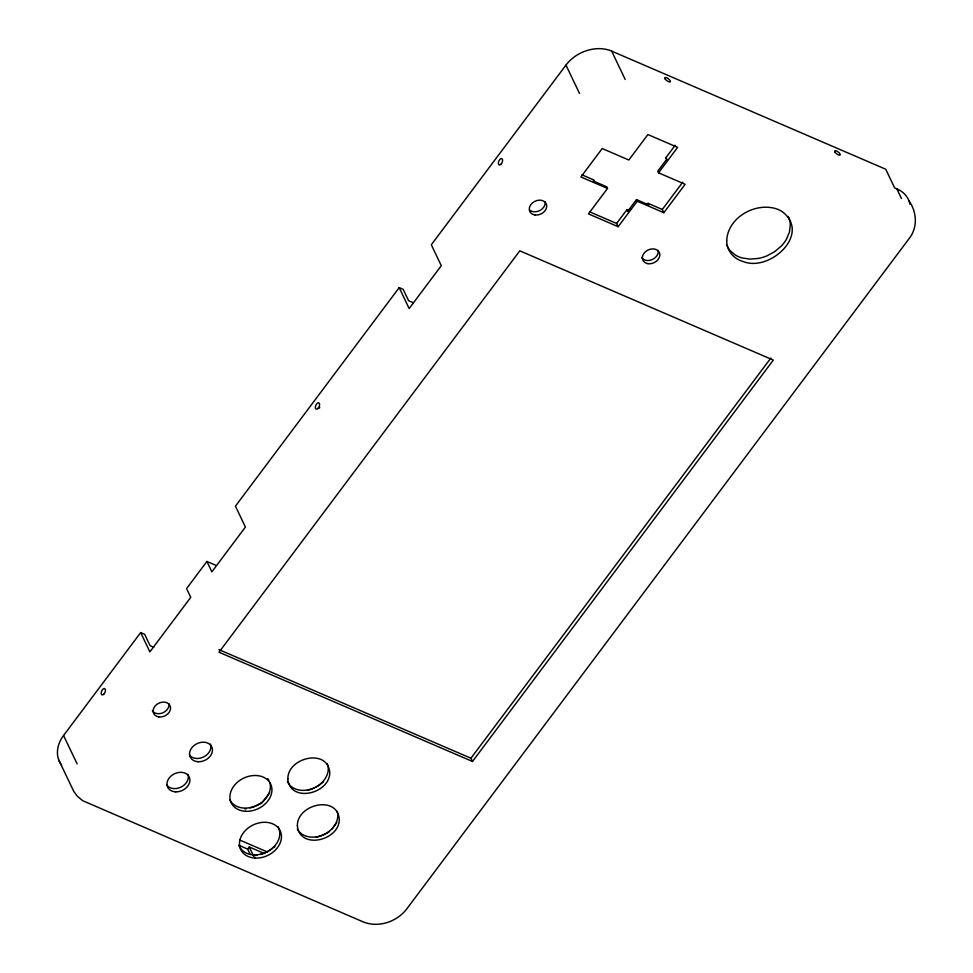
<?xml version="1.0" encoding="UTF-8"?>
<svg xmlns="http://www.w3.org/2000/svg" width="973" height="973" viewBox="0 0 973 973"><rect width="100%" height="100%" fill="white"/><g stroke="black" fill="none" stroke-linecap="round" stroke-linejoin="round"><path stroke-width="1.46" d="M593.421 181.075L593.591 179.859L581.951 174.836M594.26 182.267L593.591 179.859M61.64 765.179A34.031 26.332 -25.5 0 1 63.561 735.491L140.671 632.596L144.673 634.311L150.085 645.658L153.734 647.24M413.476 302.81L408.599 300.706L403.187 289.358L399.198 287.631L235.43 506.155L245.415 527.062L211.859 571.832L206.908 561.457L186.561 588.604L190.744 597.361L149.878 651.886L140.671 632.596M910.071 204.391A34.031 26.332 -25.5 0 0 896.838 188.835L894.625 187.874L885.734 169.229L611.664 51.107A34.031 26.332 -25.5 0 0 565.97 65.094L431.307 244.782L441.28 265.69L409.171 308.55L399.198 287.631M594.357 181.477L606.751 186.816L607.517 188.434L588.446 213.89L618.159 226.697L637.23 201.241L636.464 199.623L627.585 211.469L626.807 209.852L630.601 209.463M618.159 226.697L616.614 223.462L626.807 209.852M667.052 159.986L665.873 157.723L675.226 145.245M666.651 159.341L657.76 171.199L658.539 172.817L685.15 184.286L663.841 212.71L637.23 201.241M658.539 172.817L677.622 147.361L647.909 134.554L628.826 160.01L602.214 148.541L580.917 176.964L607.517 188.434M663.841 212.71L662.297 209.475L682.718 182.231M262.722 801.995L269.655 792.74M250.231 854.452L247.689 849.125L249.283 846.996L264.461 853.54M331.805 829.203L336.816 822.513M472.489 761.482L218.998 652.226L519.801 250.827L773.304 360.095L472.489 761.482L470.944 758.235L770.847 358.064M646.777 204.075L648.067 203.333L662.297 209.475M261.846 803.163L255.267 806.155A28.922 22.379 -25.5 0 1 250.037 807.943M627.585 211.469L629.008 211.372M636.464 199.623L648.845 204.962L648.067 203.333M589.602 211.81L616.614 223.462M206.908 561.457L215.787 565.277M218.84 649.575L470.944 758.235M239.516 839.954L267.344 851.947M239.443 845.561L247.689 849.125M278.12 826.649C287.826 847.301 251.971 865.836 239.723 847.24M665.873 157.723L666.493 158.708M788.641 217.356L788.215 216.42M909.098 201.07C917.016 212.187 917.782 227.791 909.098 238.616L406.775 908.904C396.765 922.112 377.609 928.376 362.175 921.455L82.644 800.682L77.305 796.145L73.875 791.633L58.842 760.168M896.838 188.835L901.485 198.553M611.664 51.107L625.189 79.47M565.97 65.094L579.507 93.457M249.283 846.996L253.722 856.325M63.561 735.491L77.098 763.854M788.689 217.514L788.896 218.001A34.031 26.332 -25.5 0 1 790.295 224.812L789.456 232.061L786.439 239.261A34.031 26.332 -25.5 0 1 781.453 245.901L774.849 251.545L767.065 255.802A34.031 26.332 -25.5 0 1 758.624 258.392L750.122 259.122L742.119 257.942A34.031 26.332 -25.5 0 1 735.174 254.95L729.762 250.341L726.442 244.916M239.443 846.79L238.811 845.33M274.897 846.534A28.922 22.379 -25.5 0 1 273.51 847.714M272.063 848.821A28.922 22.379 -25.5 0 1 260.509 854.464M256.957 855.279A28.922 22.379 -25.5 0 1 253.394 855.729M329.506 831.416A28.922 22.379 -25.5 0 1 316.091 837.315M323.547 781.757A28.922 22.379 -25.5 0 1 322.185 782.949M320.749 784.068A28.922 22.379 -25.5 0 1 316.079 787.035M314.425 787.862A28.922 22.379 -25.5 0 1 307.492 790.319M246.473 808.66A28.922 22.379 -25.5 0 1 244.697 808.891M187.85 774.228A11.907 9.219 -25.5 0 1 181.27 786.962A11.907 9.219 -25.5 0 1 166.772 785.065M210.423 744.102A11.907 9.219 -25.5 0 1 203.844 756.836A11.907 9.219 -25.5 0 1 189.358 754.939M327.196 763.562A21.832 16.894 -25.5 0 1 313.878 788.008A21.832 16.894 -25.5 0 1 287.315 781.343M269.703 782.268A21.832 16.894 -25.5 0 1 256.008 805.729A21.832 16.894 -25.5 0 1 229.896 800.013M267.733 778.522A21.832 16.894 -25.5 0 1 268.876 780.322M337.108 811.324A21.832 16.894 -25.5 0 1 323.413 834.773A21.832 16.894 -25.5 0 1 297.312 829.069M168.913 703.661A9.073 7.018 -25.5 0 1 162.832 712.856A9.073 7.018 -25.5 0 1 152.335 710.655M319.46 408.113A3.405 1.788 -66.7 0 1 319.716 407.273M545.075 201.715A9.073 7.018 -25.5 0 1 540.064 210.399A9.073 7.018 -25.5 0 1 529.713 210.119M658.162 250.462A9.073 7.018 -25.5 0 1 652.08 259.657A9.073 7.018 -25.5 0 1 641.596 257.444M726.697 240.951C726.661 248.212 730.82 255.157 737.035 258.842A34.031 26.332 -25.5 0 0 743.98 261.834C770.908 271.649 811.579 233.252 781.805 211.36A34.031 26.332 -25.5 0 0 774.861 208.368C753.88 202.737 727.427 218.195 726.697 240.951M287.838 778.777C289.747 803.382 329.896 794.017 329.774 772.598C327.852 748.006 287.716 757.371 287.838 778.777M297.373 825.554C299.295 850.147 339.431 840.781 339.309 819.375C337.4 794.783 297.252 804.148 297.373 825.554M175.821 791.864A11.907 9.219 -25.5 0 0 189.394 777.463A11.907 9.219 -25.5 0 0 170.068 776.953A11.907 9.219 -25.5 0 0 175.821 791.864M198.407 761.737A11.907 9.219 -25.5 0 0 211.98 747.337A11.907 9.219 -25.5 0 0 192.642 746.826A11.907 9.219 -25.5 0 0 198.407 761.737M254.95 858.064A21.832 16.894 -25.5 0 0 280.783 832.292A21.832 16.894 -25.5 0 0 245.683 830.2A21.832 16.894 -25.5 0 0 254.95 858.064M245.415 811.287A21.832 16.894 -25.5 0 0 271.248 785.515A21.832 16.894 -25.5 0 0 236.135 783.435A21.832 16.894 -25.5 0 0 245.415 811.287M158.757 716.894A9.073 7.018 -25.5 0 0 170.457 706.909A9.073 7.018 -25.5 0 0 156.3 704.829A9.073 7.018 -25.5 0 0 158.757 716.894M103.722 694.272A3.405 1.788 -66.7 0 0 104.914 688.762A3.405 1.788 -66.7 0 0 101.314 692.156A3.405 1.788 -66.7 0 0 103.722 694.272M317.879 408.502A3.405 1.788 -66.7 0 0 319.083 403.004A3.405 1.788 -66.7 0 0 315.471 406.386A3.405 1.788 -66.7 0 0 317.879 408.502M500.876 164.315A3.405 1.788 -66.7 0 0 502.08 158.818A3.405 1.788 -66.7 0 0 498.468 162.199A3.405 1.788 -66.7 0 0 500.876 164.315M665.252 79.105A3.405 1.204 36.8 0 0 670.117 81.902A3.405 1.204 36.8 0 0 667.381 78.132A3.405 1.204 36.8 0 0 665.252 79.105M835.114 152.323A3.405 1.204 36.8 0 0 839.979 155.108A3.405 1.204 36.8 0 0 837.23 151.338A3.405 1.204 36.8 0 0 835.114 152.323M534.931 214.948A9.073 7.018 -25.5 0 0 546.619 204.962A9.073 7.018 -25.5 0 0 532.474 202.883A9.073 7.018 -25.5 0 0 534.931 214.948M648.018 263.683A9.073 7.018 -25.5 0 0 659.718 253.698A9.073 7.018 -25.5 0 0 645.561 251.63A9.073 7.018 -25.5 0 0 648.018 263.683"/></g></svg>
